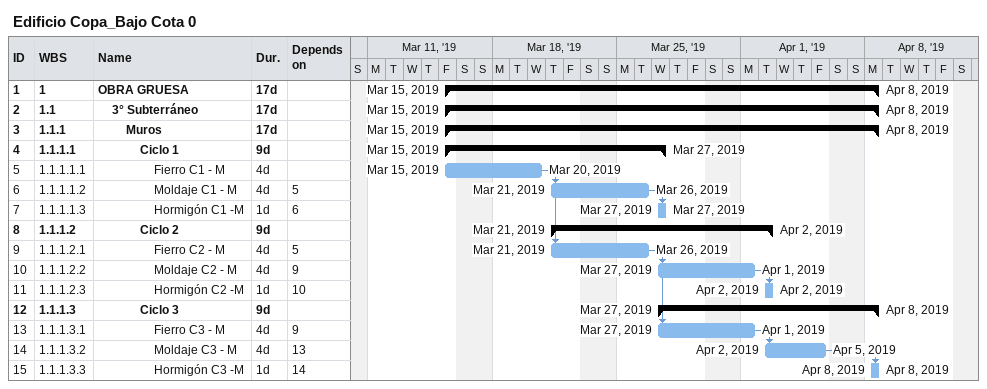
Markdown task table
Edificio Copa_Bajo Cota 0

| ID | WBS | Task | Duration | Start | Finish | Predecessors |
|---|---|---|---|---|---|---|
| 1 | 1 | **OBRA GRUESA** | 17d | 2019-03-15 | 2019-04-08 |  |
| 2 | 1.1 | **3° Subterráneo** | 17d | 2019-03-15 | 2019-04-08 |  |
| 3 | 1.1.1 | **Muros** | 17d | 2019-03-15 | 2019-04-08 |  |
| 4 | 1.1.1.1 | **Ciclo 1** | 9d | 2019-03-15 | 2019-03-27 |  |
| 5 | 1.1.1.1.1 | Fierro C1 - M | 4d | 2019-03-15 | 2019-03-20 |  |
| 6 | 1.1.1.1.2 | Moldaje C1 - M | 4d | 2019-03-21 | 2019-03-26 | 5 |
| 7 | 1.1.1.1.3 | Hormigón C1 -M | 1d | 2019-03-27 | 2019-03-27 | 6 |
| 8 | 1.1.1.2 | **Ciclo 2** | 9d | 2019-03-21 | 2019-04-02 |  |
| 9 | 1.1.1.2.1 | Fierro C2 - M | 4d | 2019-03-21 | 2019-03-26 | 5 |
| 10 | 1.1.1.2.2 | Moldaje C2 - M | 4d | 2019-03-27 | 2019-04-01 | 9 |
| 11 | 1.1.1.2.3 | Hormigón C2 -M | 1d | 2019-04-02 | 2019-04-02 | 10 |
| 12 | 1.1.1.3 | **Ciclo 3** | 9d | 2019-03-27 | 2019-04-08 |  |
| 13 | 1.1.1.3.1 | Fierro C3 - M | 4d | 2019-03-27 | 2019-04-01 | 9 |
| 14 | 1.1.1.3.2 | Moldaje C3 - M | 4d | 2019-04-02 | 2019-04-05 | 13 |
| 15 | 1.1.1.3.3 | Hormigón C3 -M | 1d | 2019-04-08 | 2019-04-08 | 14 |
